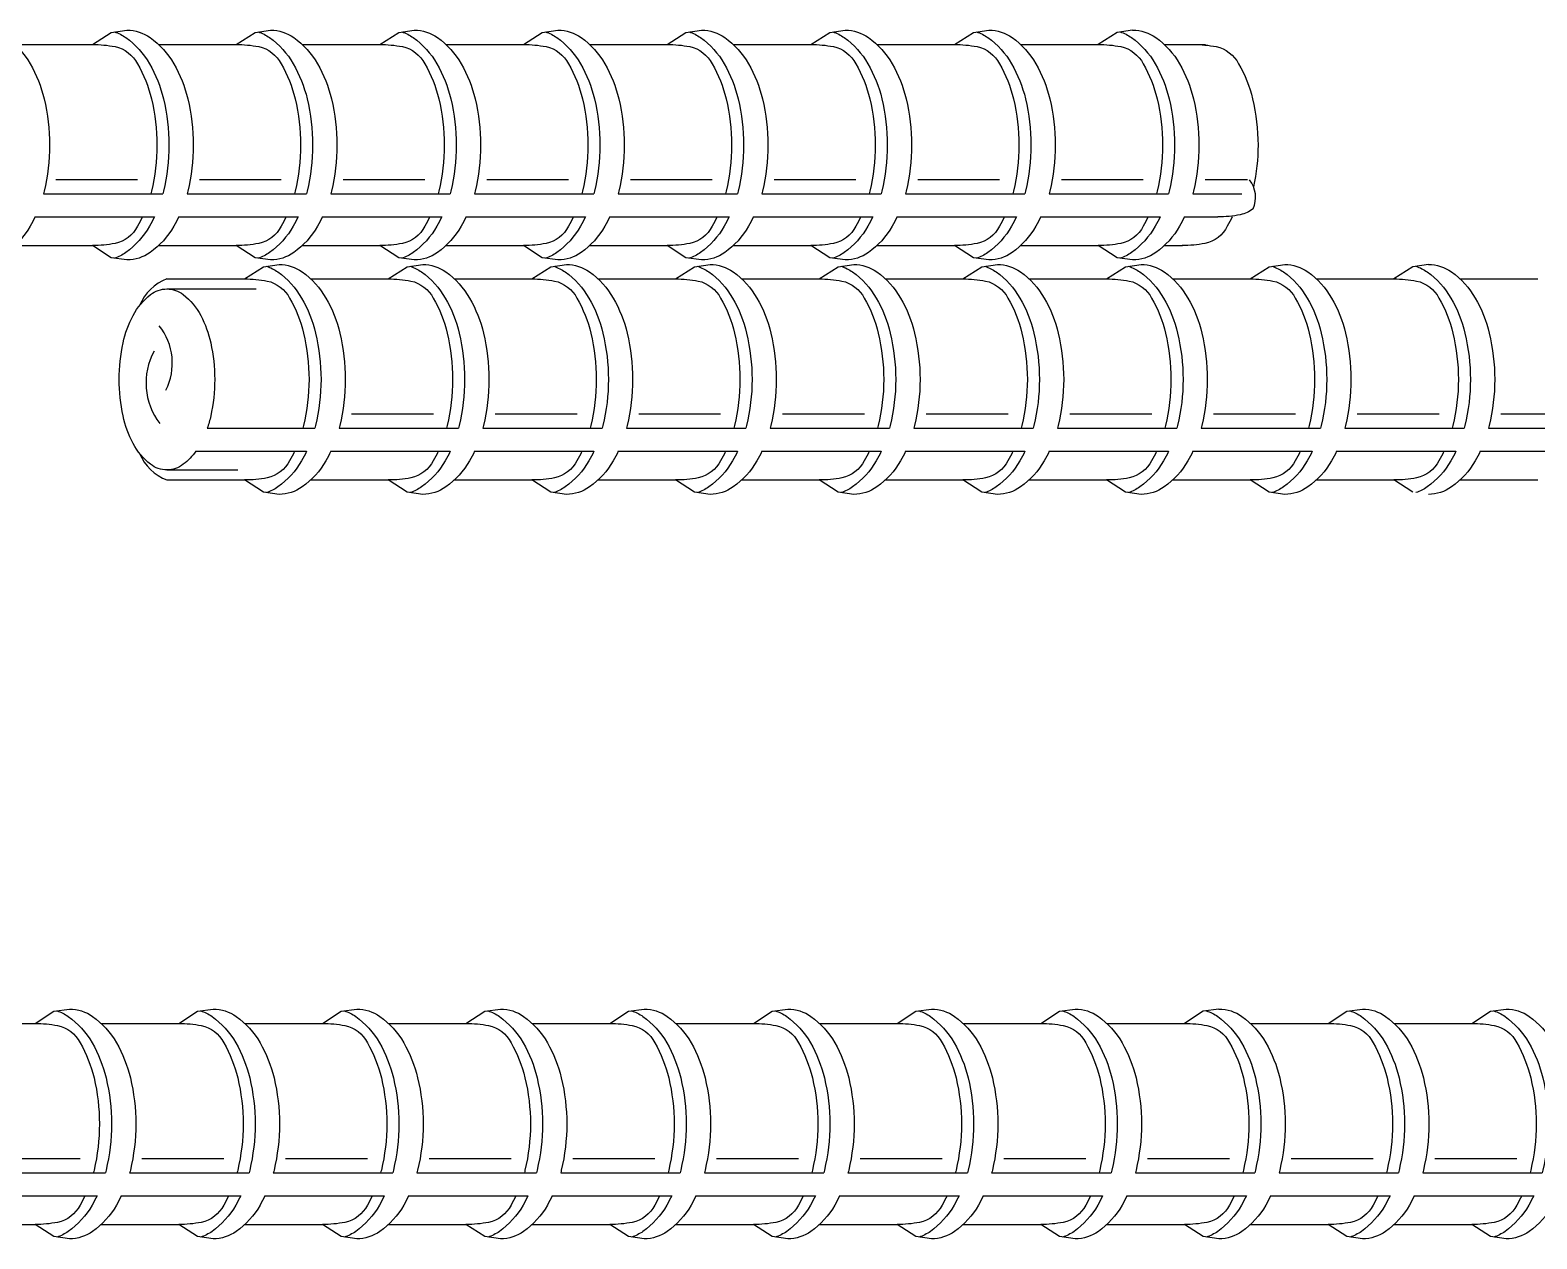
# Model space of a CAD drawing. Header units: millimetres. Extents: x 0 to 10247, y 0 to 6989.
# Drawn here: x 2273 to 5098, y 441 to 2707 of the extents above; entities that cross this region are included whole.
import ezdxf

# ---------------------------------------------------------------- set-up
doc = ezdxf.new("R2010")
doc.units = ezdxf.units.MM
doc.layers.add('4', color=4, linetype='Continuous')

msp = doc.modelspace()

# ---------------------------------------------------------------- linework, layer by layer
at = {"layer": '4'}
for p, q in [((4310.8, 2703.1), (4275.5, 2680.4)), ((4340.1, 2707.3), (4310.8, 2703.1)), ((2244.7, 2680.4), (2390.7, 2680.4)), ((2514, 2680.4), (2660, 2680.4)), ((2783.3, 2680.4), (2929.4, 2680.4)), ((3052.6, 2680.4), (3198.7, 2680.4)), ((3322, 2680.4), (3468, 2680.4)), ((3591.3, 2680.4), (3737.3, 2680.4)), ((3860.6, 2680.4), (4006.7, 2680.4)), ((4129.9, 2680.4), (4276, 2680.4)), ((4399.3, 2680.4), (4476.8, 2680.4)), ((2321.3, 2427.2), (2474.8, 2427.2)), ((2590.6, 2427.2), (2744.1, 2427.2)), ((2860, 2427.2), (3013.4, 2427.2)), ((3129.3, 2427.2), (3282.7, 2427.2)), ((3398.6, 2427.2), (3552.1, 2427.2)), ((3667.9, 2427.2), (3821.4, 2427.2)), ((3937.3, 2427.2), (4090.7, 2427.2)), ((4206.6, 2427.2), (4360, 2427.2)), ((4475.9, 2427.2), (4555.1, 2427.2)), ((2298.3, 2400.3), (2522.1, 2400.3)), ((2567.6, 2400.3), (2791.4, 2400.3)), ((2837, 2400.3), (3060.7, 2400.3)), ((3106.3, 2400.3), (3330, 2400.3)), ((3375.6, 2400.3), (3599.4, 2400.3)), ((3644.9, 2400.3), (3868.7, 2400.3)), ((3914.3, 2400.3), (4138, 2400.3)), ((4183.6, 2400.3), (4407.3, 2400.3)), ((4452.9, 2400.3), (4544.6, 2400.3)), ((2282.6, 2357.2), (2506.4, 2357.2)), ((2552, 2357.2), (2775.7, 2357.2)), ((2821.3, 2357.2), (3045, 2357.2)), ((3090.6, 2357.2), (3314.4, 2357.2)), ((3359.9, 2357.2), (3583.7, 2357.2)), ((3629.3, 2357.2), (3853, 2357.2)), ((3898.6, 2357.2), (4122.3, 2357.2)), ((4167.9, 2357.2), (4391.7, 2357.2)), ((4437.2, 2357.2), (4499.5, 2357.2)), ((2244.7, 2303.3), (2390.7, 2303.3)), ((2514, 2303.3), (2660, 2303.3)), ((2783.3, 2303.3), (2929.4, 2303.3)), ((3052.6, 2303.3), (3198.7, 2303.3)), ((3322, 2303.3), (3468, 2303.3)), ((3591.3, 2303.3), (3737.3, 2303.3)), ((3860.6, 2303.3), (4006.7, 2303.3)), ((4129.9, 2303.3), (4276, 2303.3)), ((4310.8, 2280.6), (4275.5, 2303.3)), ((4399.3, 2303.3), (4433.7, 2303.3)), ((4340.1, 2276.4), (4310.8, 2280.6)), ((4865.2, 2263.7), (4829.9, 2240.9)), ((4894.5, 2267.9), (4865.2, 2263.7)), ((2529.8, 2240.9), (2675.8, 2240.9)), ((2799.1, 2240.9), (2945.1, 2240.9)), ((3068.4, 2240.9), (3214.4, 2240.9)), ((3337.7, 2240.9), (3483.8, 2240.9)), ((3607.1, 2240.9), (3753.1, 2240.9)), ((3876.4, 2240.9), (4022.4, 2240.9)), ((4145.7, 2240.9), (4291.7, 2240.9)), ((4415, 2240.9), (4561.1, 2240.9)), ((4684.4, 2240.9), (4830.4, 2240.9)), ((4953.7, 2240.9), (5099.7, 2240.9)), ((2529.8, 2222.1), (2697, 2222.1)), ((2875.7, 1987.8), (3029.2, 1987.8)), ((3145.1, 1987.8), (3298.5, 1987.8)), ((3414.4, 1987.8), (3567.8, 1987.8)), ((3683.7, 1987.8), (3837.2, 1987.8)), ((3953, 1987.8), (4106.5, 1987.8)), ((4222.4, 1987.8), (4375.8, 1987.8)), ((4491.7, 1987.8), (4645.1, 1987.8)), ((4761, 1987.8), (4914.5, 1987.8)), ((5030.3, 1987.8), (5183.8, 1987.8)), ((2605.4, 1960.8), (2807.2, 1960.8)), ((2852.7, 1960.8), (3076.5, 1960.8)), ((3122, 1960.8), (3345.8, 1960.8)), ((3391.4, 1960.8), (3615.1, 1960.8)), ((3660.7, 1960.8), (3884.5, 1960.8)), ((3930, 1960.8), (4153.8, 1960.8)), ((4199.3, 1960.8), (4423.1, 1960.8)), ((4468.7, 1960.8), (4692.4, 1960.8)), ((4738, 1960.8), (4961.8, 1960.8)), ((5007.3, 1960.8), (5231.1, 1960.8)), ((2584, 1917.7), (2791.5, 1917.7)), ((2837, 1917.7), (3060.8, 1917.7)), ((3106.4, 1917.7), (3330.1, 1917.7)), ((3375.7, 1917.7), (3599.5, 1917.7)), ((3645, 1917.7), (3868.8, 1917.7)), ((3914.3, 1917.7), (4138.1, 1917.7)), ((4183.7, 1917.7), (4407.4, 1917.7)), ((4453, 1917.7), (4676.8, 1917.7)), ((4722.3, 1917.7), (4946.1, 1917.7)), ((4991.6, 1917.7), (5215.4, 1917.7)), ((2529.8, 1882.7), (2662.6, 1882.7)), ((2529.8, 1863.9), (2675.8, 1863.9)), ((2799.1, 1863.9), (2945.1, 1863.9)), ((3068.4, 1863.9), (3214.4, 1863.9)), ((3337.7, 1863.9), (3483.8, 1863.9)), ((3607.1, 1863.9), (3753.1, 1863.9)), ((3876.4, 1863.9), (4022.4, 1863.9)), ((4145.7, 1863.9), (4291.7, 1863.9)), ((4415, 1863.9), (4561.1, 1863.9)), ((4684.4, 1863.9), (4830.4, 1863.9)), ((4865.2, 1841.1), (4829.9, 1863.9)), ((4953.7, 1863.9), (5099.7, 1863.9)), ((4472.4, 867.8), (4437.1, 845.1)), ((4501.7, 872), (4472.4, 867.8)), ((2136.9, 845.1), (2283, 845.1)), ((2406.3, 845.1), (2552.3, 845.1)), ((2675.6, 845.1), (2821.6, 845.1)), ((2944.9, 845.1), (3090.9, 845.1)), ((3214.2, 845.1), (3360.3, 845.1)), ((3483.6, 845.1), (3629.6, 845.1)), ((3752.9, 845.1), (3898.9, 845.1)), ((4022.2, 845.1), (4168.2, 845.1)), ((4291.5, 845.1), (4437.6, 845.1)), ((4560.9, 845.1), (4706.9, 845.1)), ((4830.2, 845.1), (4976.2, 845.1)), ((2190.6, 565), (2414.3, 565)), ((2213.6, 591.9), (2367, 591.9)), ((2459.9, 565), (2683.7, 565)), ((2482.9, 591.9), (2636.4, 591.9)), ((2729.2, 565), (2953, 565)), ((2752.2, 591.9), (2905.7, 591.9)), ((2998.5, 565), (3222.3, 565)), ((3021.6, 591.9), (3175, 591.9)), ((3267.9, 565), (3491.6, 565)), ((3290.9, 591.9), (3444.3, 591.9)), ((3537.2, 565), (3761, 565)), ((3560.2, 591.9), (3713.7, 591.9)), ((3806.5, 565), (4030.3, 565)), ((3829.5, 591.9), (3983, 591.9)), ((4075.8, 565), (4299.6, 565)), ((4098.9, 591.9), (4252.3, 591.9)), ((4345.2, 565), (4568.9, 565)), ((4368.2, 591.9), (4521.6, 591.9)), ((4614.5, 565), (4838.3, 565)), ((4637.5, 591.9), (4791, 591.9)), ((4883.8, 565), (5107.6, 565)), ((4906.8, 591.9), (5060.3, 591.9)), ((2174.9, 521.9), (2398.7, 521.9)), ((2444.2, 521.9), (2668, 521.9)), ((2713.5, 521.9), (2937.3, 521.9)), ((2982.9, 521.9), (3206.6, 521.9)), ((3252.2, 521.9), (3476, 521.9)), ((3521.5, 521.9), (3745.3, 521.9)), ((3790.8, 521.9), (4014.6, 521.9)), ((4060.2, 521.9), (4283.9, 521.9)), ((4329.5, 521.9), (4553.3, 521.9)), ((4598.8, 521.9), (4822.6, 521.9)), ((4868.1, 521.9), (5091.9, 521.9)), ((2136.9, 468), (2283, 468)), ((2406.3, 468), (2552.3, 468)), ((2675.6, 468), (2821.6, 468)), ((2944.9, 468), (3090.9, 468)), ((3214.2, 468), (3360.3, 468)), ((3483.6, 468), (3629.6, 468)), ((3752.9, 468), (3898.9, 468)), ((4022.2, 468), (4168.2, 468)), ((4291.5, 468), (4437.6, 468)), ((4472.4, 445.3), (4437.1, 468)), ((4560.9, 468), (4706.9, 468)), ((4830.2, 468), (4976.2, 468)), ((4501.7, 441.1), (4472.4, 445.3))]:
    msp.add_line(p, q, dxfattribs=at)
for points in [[(2120.9, 2680.4), (2156.2, 2703.1), (2185.5, 2707.3, -0.156984), (2228.9, 2693.3, -0.106606), (2273.4, 2644.2, -0.072284), (2299.6, 2578.4, -0.05869), (2309.8, 2491.9, -0.05869), (2299.6, 2405.3, -0.005285), (2298.3, 2400.3, -0.106606)], [(2390.2, 2680.4), (2425.5, 2703.1), (2454.8, 2707.3, -0.156984), (2498.2, 2693.3, -0.106606), (2542.7, 2644.2, -0.072284), (2568.9, 2578.4, -0.05869), (2579.1, 2491.9, -0.05869), (2568.9, 2405.3, -0.005285), (2567.6, 2400.3, -0.106606)], [(2431.3, 2704, -0.080536), (2452.7, 2693.3, -0.106606), (2497.1, 2644.2, -0.072284), (2523.3, 2578.4, -0.05869), (2533.5, 2491.9, -0.05869), (2523.3, 2405.3, -0.005285), (2522.1, 2400.3, -0.106606)], [(2659.5, 2680.4), (2694.9, 2703.1), (2724.1, 2707.3, -0.156984), (2767.5, 2693.3, -0.106606), (2812, 2644.2, -0.072284), (2838.2, 2578.4, -0.05869), (2848.4, 2491.9, -0.05869), (2838.2, 2405.3, -0.005285), (2837, 2400.3, -0.106606)], [(2700.7, 2704, -0.080536), (2722, 2693.3, -0.106606), (2766.5, 2644.2, -0.072284), (2792.7, 2578.4, -0.05869), (2802.8, 2491.9, -0.05869), (2792.7, 2405.3, -0.005285), (2791.4, 2400.3, -0.106606)], [(2928.8, 2680.4), (2964.2, 2703.1), (2993.5, 2707.3, -0.156984), (3036.9, 2693.3, -0.106606), (3081.3, 2644.2, -0.072284), (3107.5, 2578.4, -0.05869), (3117.7, 2491.9, -0.05869), (3107.5, 2405.3, -0.005285), (3106.3, 2400.3, -0.106606)], [(2970, 2704, -0.080536), (2991.3, 2693.3, -0.106606), (3035.8, 2644.2, -0.072284), (3062, 2578.4, -0.05869), (3072.2, 2491.9, -0.05869), (3062, 2405.3, -0.005285), (3060.7, 2400.3, -0.106606)], [(3198.2, 2680.4), (3233.5, 2703.1), (3262.8, 2707.3, -0.156984), (3306.2, 2693.3, -0.106606), (3350.7, 2644.2, -0.072284), (3376.9, 2578.4, -0.05869), (3387.1, 2491.9, -0.05869), (3376.9, 2405.3, -0.005285), (3375.6, 2400.3, -0.106606)], [(3239.3, 2704, -0.080536), (3260.6, 2693.3, -0.106606), (3305.1, 2644.2, -0.072284), (3331.3, 2578.4, -0.05869), (3341.5, 2491.9, -0.05869), (3331.3, 2405.3, -0.005285), (3330, 2400.3, -0.106606)], [(3467.5, 2680.4), (3502.8, 2703.1), (3532.1, 2707.3, -0.156984), (3575.5, 2693.3, -0.106606), (3620, 2644.2, -0.072284), (3646.2, 2578.4, -0.05869), (3656.4, 2491.9, -0.05869), (3646.2, 2405.3, -0.005285), (3644.9, 2400.3, -0.106606)], [(3508.6, 2704, -0.080536), (3530, 2693.3, -0.106606), (3574.4, 2644.2, -0.072284), (3600.6, 2578.4, -0.05869), (3610.8, 2491.9, -0.05869), (3600.6, 2405.3, -0.005285), (3599.4, 2400.3, -0.106606)], [(3736.8, 2680.4), (3772.2, 2703.1), (3801.4, 2707.3, -0.156984), (3844.8, 2693.3, -0.106606), (3889.3, 2644.2, -0.072284), (3915.5, 2578.4, -0.05869), (3925.7, 2491.9, -0.05869), (3915.5, 2405.3, -0.005285), (3914.3, 2400.3, -0.106606)], [(3778, 2704, -0.080536), (3799.3, 2693.3, -0.106606), (3843.8, 2644.2, -0.072284), (3870, 2578.4, -0.05869), (3880.1, 2491.9, -0.05869), (3870, 2405.3, -0.005285), (3868.7, 2400.3, -0.106606)], [(4006.1, 2680.4), (4041.5, 2703.1), (4070.8, 2707.3, -0.156984), (4114.2, 2693.3, -0.106606), (4158.6, 2644.2, -0.072284), (4184.8, 2578.4, -0.05869), (4195, 2491.9, -0.05869), (4184.8, 2405.3, -0.005285), (4183.6, 2400.3, -0.106606)], [(4047.3, 2704, -0.080536), (4068.6, 2693.3, -0.106606), (4113.1, 2644.2, -0.072284), (4139.3, 2578.4, -0.05869), (4149.5, 2491.9, -0.05869), (4139.3, 2405.3, -0.005285), (4138, 2400.3, -0.106606)], [(4316.6, 2704, -0.080536), (4337.9, 2693.3, -0.106606), (4382.4, 2644.2, -0.072284), (4408.6, 2578.4, -0.05869), (4418.8, 2491.9, -0.05869), (4408.6, 2405.3, -0.005285), (4407.3, 2400.3, -0.106606)], [(4340.1, 2707.3, -0.156984), (4383.5, 2693.3, -0.106606), (4428, 2644.2, -0.072284), (4454.2, 2578.4, -0.05869), (4464.4, 2491.9, -0.05869), (4454.2, 2405.3, -0.005285), (4452.9, 2400.3, -0.106606)], [(2390.2, 2680.4, -0.047901), (2432.6, 2676.4, -0.22525), (2474.6, 2644.2, -0.072284), (2500.8, 2578.4, -0.05869), (2511, 2491.9, -0.05869), (2500.8, 2405.3, -0.005285), (2499.5, 2400.3, -0.22525)], [(2659.5, 2680.4, -0.047901), (2701.9, 2676.4, -0.22525), (2743.9, 2644.2, -0.072284), (2770.1, 2578.4, -0.05869), (2780.3, 2491.9, -0.05869), (2770.1, 2405.3, -0.005285), (2768.9, 2400.3, -0.22525)], [(2928.8, 2680.4, -0.047901), (2971.2, 2676.4, -0.22525), (3013.2, 2644.2, -0.072284), (3039.4, 2578.4, -0.05869), (3049.6, 2491.9, -0.05869), (3039.4, 2405.3, -0.005285), (3038.2, 2400.3, -0.22525)], [(3198.2, 2680.4, -0.047901), (3240.5, 2676.4, -0.22525), (3282.6, 2644.2, -0.072284), (3308.8, 2578.4, -0.05869), (3319, 2491.9, -0.05869), (3308.8, 2405.3, -0.005285), (3307.5, 2400.3, -0.22525)], [(3467.5, 2680.4, -0.047901), (3509.9, 2676.4, -0.22525), (3551.9, 2644.2, -0.072284), (3578.1, 2578.4, -0.05869), (3588.3, 2491.9, -0.05869), (3578.1, 2405.3, -0.005285), (3576.8, 2400.3, -0.22525)], [(3736.8, 2680.4, -0.047901), (3779.2, 2676.4, -0.22525), (3821.2, 2644.2, -0.072284), (3847.4, 2578.4, -0.05869), (3857.6, 2491.9, -0.05869), (3847.4, 2405.3, -0.005285), (3846.2, 2400.3, -0.22525)], [(4006.1, 2680.4, -0.047901), (4048.5, 2676.4, -0.22525), (4090.5, 2644.2, -0.072284), (4116.7, 2578.4, -0.05869), (4126.9, 2491.9, -0.05869), (4116.7, 2405.3, -0.005285), (4115.5, 2400.3, -0.22525)], [(4275.5, 2680.4, -0.047901), (4317.8, 2676.4, -0.22525), (4359.9, 2644.2, -0.072284), (4386.1, 2578.4, -0.05869), (4396.3, 2491.9, -0.05869), (4386.1, 2405.3, -0.005285), (4384.8, 2400.3, -0.22525)], [(4454.3, 2680.4, -0.047901), (4496.6, 2676.4, -0.22525), (4538.7, 2644.2, -0.072284), (4564.9, 2578.4, -0.05869), (4575.1, 2491.9, -0.052901), (4566.8, 2413.7, -0.013601)], [(2282.6, 2357.2, -0.020276), (2273.4, 2339.5, -0.106606), (2228.9, 2290.4, -0.156984), (2185.5, 2276.4), (2156.2, 2280.6), (2120.9, 2303.3)], [(2552, 2357.2, -0.020276), (2542.7, 2339.5, -0.106606), (2498.2, 2290.4, -0.156984), (2454.8, 2276.4), (2425.5, 2280.6), (2390.2, 2303.3)], [(2483.9, 2357.2, -0.020276), (2474.6, 2339.5, -0.22525), (2432.6, 2307.3, -0.047901), (2390.2, 2303.3)], [(2506.4, 2357.2, -0.020276), (2497.1, 2339.5, -0.106606), (2452.7, 2290.4, -0.080536), (2431.3, 2279.7, -0.156984)], [(2753.2, 2357.2, -0.020276), (2743.9, 2339.5, -0.22525), (2701.9, 2307.3, -0.047901), (2659.5, 2303.3)], [(2821.3, 2357.2, -0.020276), (2812, 2339.5, -0.106606), (2767.5, 2290.4, -0.156984), (2724.1, 2276.4), (2694.9, 2280.6), (2659.5, 2303.3)], [(2775.7, 2357.2, -0.020276), (2766.5, 2339.5, -0.106606), (2722, 2290.4, -0.080536), (2700.7, 2279.7, -0.156984)], [(3022.5, 2357.2, -0.020276), (3013.2, 2339.5, -0.22525), (2971.2, 2307.3, -0.047901), (2928.8, 2303.3)], [(3090.6, 2357.2, -0.020276), (3081.3, 2339.5, -0.106606), (3036.9, 2290.4, -0.156984), (2993.5, 2276.4), (2964.2, 2280.6), (2928.8, 2303.3)], [(3045, 2357.2, -0.020276), (3035.8, 2339.5, -0.106606), (2991.3, 2290.4, -0.080536), (2970, 2279.7, -0.156984)], [(3359.9, 2357.2, -0.020276), (3350.7, 2339.5, -0.106606), (3306.2, 2290.4, -0.156984), (3262.8, 2276.4), (3233.5, 2280.6), (3198.2, 2303.3)], [(3291.8, 2357.2, -0.020276), (3282.6, 2339.5, -0.22525), (3240.5, 2307.3, -0.047901), (3198.2, 2303.3)], [(3314.4, 2357.2, -0.020276), (3305.1, 2339.5, -0.106606), (3260.6, 2290.4, -0.080536), (3239.3, 2279.7, -0.156984)], [(3561.2, 2357.2, -0.020276), (3551.9, 2339.5, -0.22525), (3509.9, 2307.3, -0.047901), (3467.5, 2303.3)], [(3629.3, 2357.2, -0.020276), (3620, 2339.5, -0.106606), (3575.5, 2290.4, -0.156984), (3532.1, 2276.4), (3502.8, 2280.6), (3467.5, 2303.3)], [(3583.7, 2357.2, -0.020276), (3574.4, 2339.5, -0.106606), (3530, 2290.4, -0.080536), (3508.6, 2279.7, -0.156984)], [(3898.6, 2357.2, -0.020276), (3889.3, 2339.5, -0.106606), (3844.8, 2290.4, -0.156984), (3801.4, 2276.4), (3772.2, 2280.6), (3736.8, 2303.3)], [(3830.5, 2357.2, -0.020276), (3821.2, 2339.5, -0.22525), (3779.2, 2307.3, -0.047901), (3736.8, 2303.3)], [(3853, 2357.2, -0.020276), (3843.8, 2339.5, -0.106606), (3799.3, 2290.4, -0.080536), (3778, 2279.7, -0.156984)], [(4099.8, 2357.2, -0.020276), (4090.5, 2339.5, -0.22525), (4048.5, 2307.3, -0.047901), (4006.1, 2303.3)], [(4167.9, 2357.2, -0.020276), (4158.6, 2339.5, -0.106606), (4114.2, 2290.4, -0.156984), (4070.8, 2276.4), (4041.5, 2280.6), (4006.1, 2303.3)], [(4122.3, 2357.2, -0.020276), (4113.1, 2339.5, -0.106606), (4068.6, 2290.4, -0.080536), (4047.3, 2279.7, -0.156984)], [(4369.1, 2357.2, -0.020276), (4359.9, 2339.5, -0.22525), (4317.8, 2307.3, -0.047901), (4275.5, 2303.3)], [(4391.7, 2357.2, -0.020276), (4382.4, 2339.5, -0.106606), (4337.9, 2290.4, -0.080536), (4316.6, 2279.7, -0.156984)], [(4437.2, 2357.2, -0.020276), (4428, 2339.5, -0.106606), (4383.5, 2290.4, -0.156984), (4340.1, 2276.4, -0.156984)], [(4526.8, 2357.2, -0.020276), (4517.6, 2339.5, -0.22525), (4475.6, 2307.3, -0.047901), (4433.2, 2303.3)], [(4565.9, 2372.1, -0.108232), (4541.9, 2361.2, -0.047901), (4499.5, 2357.2)], [(2675.3, 2240.9), (2710.6, 2263.7), (2739.9, 2267.9, -0.156984), (2783.3, 2253.9, -0.106606), (2827.8, 2204.8, -0.072284), (2854, 2138.9, -0.05869), (2864.2, 2052.4, -0.05869), (2854, 1965.9, -0.005285), (2852.7, 1960.8, -0.106606)], [(2716.4, 2264.5, -0.080536), (2737.8, 2253.9, -0.106606), (2782.2, 2204.8, -0.072284), (2808.4, 2138.9, -0.05869), (2818.6, 2052.4, -0.05869), (2808.4, 1965.9, -0.005285), (2807.2, 1960.8, -0.106606)], [(2944.6, 2240.9), (2980, 2263.7), (3009.2, 2267.9, -0.156984), (3052.6, 2253.9, -0.106606), (3097.1, 2204.8, -0.072284), (3123.3, 2138.9, -0.05869), (3133.5, 2052.4, -0.05869), (3123.3, 1965.9, -0.005285), (3122, 1960.8, -0.106606)], [(2985.8, 2264.5, -0.080536), (3007.1, 2253.9, -0.106606), (3051.5, 2204.8, -0.072284), (3077.8, 2138.9, -0.05869), (3087.9, 2052.4, -0.05869), (3077.8, 1965.9, -0.005285), (3076.5, 1960.8, -0.106606)], [(3213.9, 2240.9), (3249.3, 2263.7), (3278.6, 2267.9, -0.156984), (3322, 2253.9, -0.106606), (3366.4, 2204.8, -0.072284), (3392.6, 2138.9, -0.05869), (3402.8, 2052.4, -0.05869), (3392.6, 1965.9, -0.005285), (3391.4, 1960.8, -0.106606)], [(3255.1, 2264.5, -0.080536), (3276.4, 2253.9, -0.106606), (3320.9, 2204.8, -0.072284), (3347.1, 2138.9, -0.05869), (3357.3, 2052.4, -0.05869), (3347.1, 1965.9, -0.005285), (3345.8, 1960.8, -0.106606)], [(3483.3, 2240.9), (3518.6, 2263.7), (3547.9, 2267.9, -0.156984), (3591.3, 2253.9, -0.106606), (3635.8, 2204.8, -0.072284), (3662, 2138.9, -0.05869), (3672.1, 2052.4, -0.05869), (3662, 1965.9, -0.005285), (3660.7, 1960.8, -0.106606)], [(3524.4, 2264.5, -0.080536), (3545.7, 2253.9, -0.106606), (3590.2, 2204.8, -0.072284), (3616.4, 2138.9, -0.05869), (3626.6, 2052.4, -0.05869), (3616.4, 1965.9, -0.005285), (3615.1, 1960.8, -0.106606)], [(3752.6, 2240.9), (3787.9, 2263.7), (3817.2, 2267.9, -0.156984), (3860.6, 2253.9, -0.106606), (3905.1, 2204.8, -0.072284), (3931.3, 2138.9, -0.05869), (3941.5, 2052.4, -0.05869), (3931.3, 1965.9, -0.005285), (3930, 1960.8, -0.106606)], [(3793.7, 2264.5, -0.080536), (3815.1, 2253.9, -0.106606), (3859.5, 2204.8, -0.072284), (3885.7, 2138.9, -0.05869), (3895.9, 2052.4, -0.05869), (3885.7, 1965.9, -0.005285), (3884.5, 1960.8, -0.106606)], [(4021.9, 2240.9), (4057.3, 2263.7), (4086.5, 2267.9, -0.156984), (4129.9, 2253.9, -0.106606), (4174.4, 2204.8, -0.072284), (4200.6, 2138.9, -0.05869), (4210.8, 2052.4, -0.05869), (4200.6, 1965.9, -0.005285), (4199.3, 1960.8, -0.106606)], [(4063.1, 2264.5, -0.080536), (4084.4, 2253.9, -0.106606), (4128.8, 2204.8, -0.072284), (4155.1, 2138.9, -0.05869), (4165.2, 2052.4, -0.05869), (4155.1, 1965.9, -0.005285), (4153.8, 1960.8, -0.106606)], [(4291.2, 2240.9), (4326.6, 2263.7), (4355.9, 2267.9, -0.156984), (4399.3, 2253.9, -0.106606), (4443.7, 2204.8, -0.072284), (4469.9, 2138.9, -0.05869), (4480.1, 2052.4, -0.05869), (4469.9, 1965.9, -0.005285), (4468.7, 1960.8, -0.106606)], [(4332.4, 2264.5, -0.080536), (4353.7, 2253.9, -0.106606), (4398.2, 2204.8, -0.072284), (4424.4, 2138.9, -0.05869), (4434.6, 2052.4, -0.05869), (4424.4, 1965.9, -0.005285), (4423.1, 1960.8, -0.106606)], [(4560.6, 2240.9), (4595.9, 2263.7), (4625.2, 2267.9, -0.156984), (4668.6, 2253.9, -0.106606), (4713.1, 2204.8, -0.072284), (4739.3, 2138.9, -0.05869), (4749.4, 2052.4, -0.05869), (4739.3, 1965.9, -0.005285), (4738, 1960.8, -0.106606)], [(4601.7, 2264.5, -0.080536), (4623, 2253.9, -0.106606), (4667.5, 2204.8, -0.072284), (4693.7, 2138.9, -0.05869), (4703.9, 2052.4, -0.05869), (4693.7, 1965.9, -0.005285), (4692.4, 1960.8, -0.106606)], [(4871, 2264.5, -0.080536), (4892.4, 2253.9, -0.106606), (4936.8, 2204.8, -0.072284), (4963, 2138.9, -0.05869), (4973.2, 2052.4, -0.05869), (4963, 1965.9, -0.005285), (4961.8, 1960.8, -0.106606)], [(4894.5, 2267.9, -0.156984), (4937.9, 2253.9, -0.106606), (4982.4, 2204.8, -0.072284), (5008.6, 2138.9, -0.05869), (5018.8, 2052.4, -0.05869), (5008.6, 1965.9, -0.005285), (5007.3, 1960.8, -0.106606)], [(2675.3, 2240.9, -0.047901), (2717.7, 2236.9, -0.22525), (2759.7, 2204.8, -0.072284), (2785.9, 2138.9, -0.05869), (2796.1, 2052.4, -0.05869), (2785.9, 1965.9, -0.005285), (2784.6, 1960.8, -0.22525)], [(2944.6, 2240.9, -0.047901), (2987, 2236.9, -0.22525), (3029, 2204.8, -0.072284), (3055.2, 2138.9, -0.05869), (3065.4, 2052.4, -0.05869), (3055.2, 1965.9, -0.005285), (3053.9, 1960.8, -0.22525)], [(3213.9, 2240.9, -0.047901), (3256.3, 2236.9, -0.22525), (3298.3, 2204.8, -0.072284), (3324.5, 2138.9, -0.05869), (3334.7, 2052.4, -0.05869), (3324.5, 1965.9, -0.005285), (3323.3, 1960.8, -0.22525)], [(3483.3, 2240.9, -0.047901), (3525.6, 2236.9, -0.22525), (3567.7, 2204.8, -0.072284), (3593.9, 2138.9, -0.05869), (3604, 2052.4, -0.05869), (3593.9, 1965.9, -0.005285), (3592.6, 1960.8, -0.22525)], [(3752.6, 2240.9, -0.047901), (3795, 2236.9, -0.22525), (3837, 2204.8, -0.072284), (3863.2, 2138.9, -0.05869), (3873.4, 2052.4, -0.05869), (3863.2, 1965.9, -0.005285), (3861.9, 1960.8, -0.22525)], [(4021.9, 2240.9, -0.047901), (4064.3, 2236.9, -0.22525), (4106.3, 2204.8, -0.072284), (4132.5, 2138.9, -0.05869), (4142.7, 2052.4, -0.05869), (4132.5, 1965.9, -0.005285), (4131.2, 1960.8, -0.22525)], [(4291.2, 2240.9, -0.047901), (4333.6, 2236.9, -0.22525), (4375.6, 2204.8, -0.072284), (4401.8, 2138.9, -0.05869), (4412, 2052.4, -0.05869), (4401.8, 1965.9, -0.005285), (4400.6, 1960.8, -0.22525)], [(4560.6, 2240.9, -0.047901), (4602.9, 2236.9, -0.22525), (4645, 2204.8, -0.072284), (4671.2, 2138.9, -0.05869), (4681.3, 2052.4, -0.05869), (4671.2, 1965.9, -0.005285), (4669.9, 1960.8, -0.22525)], [(4829.9, 2240.9, -0.047901), (4872.3, 2236.9, -0.22525), (4914.3, 2204.8, -0.072284), (4940.5, 2138.9, -0.05869), (4950.7, 2052.4, -0.05869), (4940.5, 1965.9, -0.005285), (4939.2, 1960.8, -0.22525)], [(2529.8, 1882.7, -0.167885), (2499.1, 1893.3, -0.105329), (2466.4, 1932.4, -0.067711), (2447.6, 1984, -0.053868), (2440.2, 2052.4, -0.053868), (2447.6, 2120.9, -0.067711), (2466.4, 2172.4, -0.105329), (2499.1, 2211.5, -0.167885), (2529.8, 2222.1, -0.167885), (2560.5, 2211.5, -0.105329), (2593.1, 2172.4, -0.067711), (2611.9, 2120.9, -0.053868), (2619.3, 2052.4, -0.053868), (2611.9, 1984, -0.029534), (2605.4, 1960.8, -0.105329)], [(2584, 1917.7, -0.069642), (2560.5, 1893.3, -0.167885), (2529.8, 1882.7, -0.167885)], [(2768.9, 1917.7, -0.020276), (2759.7, 1900.1, -0.22525), (2717.7, 1867.9, -0.047901), (2675.3, 1863.9)], [(2837, 1917.7, -0.020276), (2827.8, 1900.1, -0.106606), (2783.3, 1850.9, -0.156984), (2739.9, 1836.9), (2710.6, 1841.1), (2675.3, 1863.9)], [(2791.5, 1917.7, -0.020276), (2782.2, 1900.1, -0.106606), (2737.8, 1850.9, -0.080536), (2716.4, 1840.3, -0.156984)], [(3038.3, 1917.7, -0.020276), (3029, 1900.1, -0.22525), (2987, 1867.9, -0.047901), (2944.6, 1863.9)], [(3106.4, 1917.7, -0.020276), (3097.1, 1900.1, -0.106606), (3052.6, 1850.9, -0.156984), (3009.2, 1836.9), (2980, 1841.1), (2944.6, 1863.9)], [(3060.8, 1917.7, -0.020276), (3051.5, 1900.1, -0.106606), (3007.1, 1850.9, -0.080536), (2985.8, 1840.3, -0.156984)], [(3375.7, 1917.7, -0.020276), (3366.4, 1900.1, -0.106606), (3322, 1850.9, -0.156984), (3278.6, 1836.9), (3249.3, 1841.1), (3213.9, 1863.9)], [(3307.6, 1917.7, -0.020276), (3298.3, 1900.1, -0.22525), (3256.3, 1867.9, -0.047901), (3213.9, 1863.9)], [(3330.1, 1917.7, -0.020276), (3320.9, 1900.1, -0.106606), (3276.4, 1850.9, -0.080536), (3255.1, 1840.3, -0.156984)], [(3645, 1917.7, -0.020276), (3635.8, 1900.1, -0.106606), (3591.3, 1850.9, -0.156984), (3547.9, 1836.9), (3518.6, 1841.1), (3483.3, 1863.9)], [(3576.9, 1917.7, -0.020276), (3567.7, 1900.1, -0.22525), (3525.6, 1867.9, -0.047901), (3483.3, 1863.9)], [(3599.5, 1917.7, -0.020276), (3590.2, 1900.1, -0.106606), (3545.7, 1850.9, -0.080536), (3524.4, 1840.3, -0.156984)], [(3914.3, 1917.7, -0.020276), (3905.1, 1900.1, -0.106606), (3860.6, 1850.9, -0.156984), (3817.2, 1836.9), (3787.9, 1841.1), (3752.6, 1863.9)], [(3846.2, 1917.7, -0.020276), (3837, 1900.1, -0.22525), (3795, 1867.9, -0.047901), (3752.6, 1863.9)], [(3868.8, 1917.7, -0.020276), (3859.5, 1900.1, -0.106606), (3815.1, 1850.9, -0.080536), (3793.7, 1840.3, -0.156984)], [(4115.6, 1917.7, -0.020276), (4106.3, 1900.1, -0.22525), (4064.3, 1867.9, -0.047901), (4021.9, 1863.9)], [(4183.7, 1917.7, -0.020276), (4174.4, 1900.1, -0.106606), (4129.9, 1850.9, -0.156984), (4086.5, 1836.9), (4057.3, 1841.1), (4021.9, 1863.9)], [(4138.1, 1917.7, -0.020276), (4128.8, 1900.1, -0.106606), (4084.4, 1850.9, -0.080536), (4063.1, 1840.3, -0.156984)], [(4384.9, 1917.7, -0.020276), (4375.6, 1900.1, -0.22525), (4333.6, 1867.9, -0.047901), (4291.2, 1863.9)], [(4453, 1917.7, -0.020276), (4443.7, 1900.1, -0.106606), (4399.3, 1850.9, -0.156984), (4355.9, 1836.9), (4326.6, 1841.1), (4291.2, 1863.9)], [(4407.4, 1917.7, -0.020276), (4398.2, 1900.1, -0.106606), (4353.7, 1850.9, -0.080536), (4332.4, 1840.3, -0.156984)], [(4654.2, 1917.7, -0.020276), (4645, 1900.1, -0.22525), (4602.9, 1867.9, -0.047901), (4560.6, 1863.9)], [(4722.3, 1917.7, -0.020276), (4713.1, 1900.1, -0.106606), (4668.6, 1850.9, -0.156984), (4625.2, 1836.9), (4595.9, 1841.1), (4560.6, 1863.9)], [(4676.8, 1917.7, -0.020276), (4667.5, 1900.1, -0.106606), (4623, 1850.9, -0.080536), (4601.7, 1840.3, -0.156984)], [(4923.5, 1917.7, -0.020276), (4914.3, 1900.1, -0.22525), (4872.3, 1867.9, -0.047901), (4829.9, 1863.9)], [(4946.1, 1917.7, -0.020276), (4936.8, 1900.1, -0.106606), (4892.4, 1850.9, -0.080536), (4871, 1840.3, -0.156984)], [(4991.6, 1917.7, -0.020276), (4982.4, 1900.1, -0.106606), (4937.9, 1850.9, -0.156984), (4894.5, 1836.9, -0.156984)], [(2282.5, 845.1), (2317.8, 867.8), (2347.1, 872, -0.156984), (2390.5, 858, -0.106606), (2435, 808.9, -0.072284), (2461.2, 743, -0.05869), (2471.4, 656.5, -0.05869), (2461.2, 570, -0.005285), (2459.9, 565, -0.106606)], [(2323.6, 868.6, -0.080536), (2344.9, 858, -0.106606), (2389.4, 808.9, -0.072284), (2415.6, 743, -0.05869), (2425.8, 656.5, -0.05869), (2415.6, 570, -0.005285), (2414.3, 565, -0.106606)], [(2551.8, 845.1), (2587.1, 867.8), (2616.4, 872, -0.156984), (2659.8, 858, -0.106606), (2704.3, 808.9, -0.072284), (2730.5, 743, -0.05869), (2740.7, 656.5, -0.05869), (2730.5, 570, -0.005285), (2729.2, 565, -0.106606)], [(2592.9, 868.6, -0.080536), (2614.3, 858, -0.106606), (2658.7, 808.9, -0.072284), (2684.9, 743, -0.05869), (2695.1, 656.5, -0.05869), (2684.9, 570, -0.005285), (2683.7, 565, -0.106606)], [(2821.1, 845.1), (2856.5, 867.8), (2885.7, 872, -0.156984), (2929.1, 858, -0.106606), (2973.6, 808.9, -0.072284), (2999.8, 743, -0.05869), (3010, 656.5, -0.05869), (2999.8, 570, -0.005285), (2998.5, 565, -0.106606)], [(2862.3, 868.6, -0.080536), (2883.6, 858, -0.106606), (2928, 808.9, -0.072284), (2954.3, 743, -0.05869), (2964.4, 656.5, -0.05869), (2954.3, 570, -0.005285), (2953, 565, -0.106606)], [(3090.4, 845.1), (3125.8, 867.8), (3155.1, 872, -0.156984), (3198.5, 858, -0.106606), (3242.9, 808.9, -0.072284), (3269.1, 743, -0.05869), (3279.3, 656.5, -0.05869), (3269.1, 570, -0.005285), (3267.9, 565, -0.106606)], [(3131.6, 868.6, -0.080536), (3152.9, 858, -0.106606), (3197.4, 808.9, -0.072284), (3223.6, 743, -0.05869), (3233.8, 656.5, -0.05869), (3223.6, 570, -0.005285), (3222.3, 565, -0.106606)], [(3359.8, 845.1), (3395.1, 867.8), (3424.4, 872, -0.156984), (3467.8, 858, -0.106606), (3512.3, 808.9, -0.072284), (3538.5, 743, -0.05869), (3548.7, 656.5, -0.05869), (3538.5, 570, -0.005285), (3537.2, 565, -0.106606)], [(3400.9, 868.6, -0.080536), (3422.2, 858, -0.106606), (3466.7, 808.9, -0.072284), (3492.9, 743, -0.05869), (3503.1, 656.5, -0.05869), (3492.9, 570, -0.005285), (3491.6, 565, -0.106606)], [(3629.1, 845.1), (3664.4, 867.8), (3693.7, 872, -0.156984), (3737.1, 858, -0.106606), (3781.6, 808.9, -0.072284), (3807.8, 743, -0.05869), (3818, 656.5, -0.05869), (3807.8, 570, -0.005285), (3806.5, 565, -0.106606)], [(3670.2, 868.6, -0.080536), (3691.6, 858, -0.106606), (3736, 808.9, -0.072284), (3762.2, 743, -0.05869), (3772.4, 656.5, -0.05869), (3762.2, 570, -0.005285), (3761, 565, -0.106606)], [(3898.4, 845.1), (3933.8, 867.8), (3963, 872, -0.156984), (4006.4, 858, -0.106606), (4050.9, 808.9, -0.072284), (4077.1, 743, -0.05869), (4087.3, 656.5, -0.05869), (4077.1, 570, -0.005285), (4075.8, 565, -0.106606)], [(3939.6, 868.6, -0.080536), (3960.9, 858, -0.106606), (4005.3, 808.9, -0.072284), (4031.6, 743, -0.05869), (4041.7, 656.5, -0.05869), (4031.6, 570, -0.005285), (4030.3, 565, -0.106606)], [(4167.7, 845.1), (4203.1, 867.8), (4232.4, 872, -0.156984), (4275.8, 858, -0.106606), (4320.2, 808.9, -0.072284), (4346.4, 743, -0.05869), (4356.6, 656.5, -0.05869), (4346.4, 570, -0.005285), (4345.2, 565, -0.106606)], [(4208.9, 868.6, -0.080536), (4230.2, 858, -0.106606), (4274.7, 808.9, -0.072284), (4300.9, 743, -0.05869), (4311.1, 656.5, -0.05869), (4300.9, 570, -0.005285), (4299.6, 565, -0.106606)], [(4478.2, 868.6, -0.080536), (4499.5, 858, -0.106606), (4544, 808.9, -0.072284), (4570.2, 743, -0.05869), (4580.4, 656.5, -0.05869), (4570.2, 570, -0.005285), (4568.9, 565, -0.106606)], [(4501.7, 872, -0.156984), (4545.1, 858, -0.106606), (4589.6, 808.9, -0.072284), (4615.8, 743, -0.05869), (4626, 656.5, -0.05869), (4615.8, 570, -0.005285), (4614.5, 565, -0.106606)], [(4706.4, 845.1), (4741.7, 867.8), (4771, 872, -0.156984), (4814.4, 858, -0.106606), (4858.9, 808.9, -0.072284), (4885.1, 743, -0.05869), (4895.3, 656.5, -0.05869), (4885.1, 570, -0.005285), (4883.8, 565, -0.106606)], [(4747.5, 868.6, -0.080536), (4768.9, 858, -0.106606), (4813.3, 808.9, -0.072284), (4839.5, 743, -0.05869), (4849.7, 656.5, -0.05869), (4839.5, 570, -0.005285), (4838.3, 565, -0.106606)], [(4975.7, 845.1), (5011.1, 867.8), (5040.3, 872, -0.156984), (5083.7, 858, -0.106606), (5128.2, 808.9, -0.072284), (5154.4, 743, -0.05869), (5164.6, 656.5, -0.05869), (5154.4, 570, -0.005285), (5153.1, 565, -0.106606)], [(5016.9, 868.6, -0.080536), (5038.2, 858, -0.106606), (5082.6, 808.9, -0.072284), (5108.9, 743, -0.05869), (5119, 656.5, -0.05869), (5108.9, 570, -0.005285), (5107.6, 565, -0.106606)], [(2282.5, 845.1, -0.047901), (2324.8, 841, -0.22525), (2366.9, 808.9, -0.072284), (2393.1, 743, -0.05869), (2403.2, 656.5, -0.05869), (2393.1, 570, -0.005285), (2391.8, 565, -0.22525)], [(2551.8, 845.1, -0.047901), (2594.2, 841, -0.22525), (2636.2, 808.9, -0.072284), (2662.4, 743, -0.05869), (2672.6, 656.5, -0.05869), (2662.4, 570, -0.005285), (2661.1, 565, -0.22525)], [(2821.1, 845.1, -0.047901), (2863.5, 841, -0.22525), (2905.5, 808.9, -0.072284), (2931.7, 743, -0.05869), (2941.9, 656.5, -0.05869), (2931.7, 570, -0.005285), (2930.4, 565, -0.22525)], [(3090.4, 845.1, -0.047901), (3132.8, 841, -0.22525), (3174.8, 808.9, -0.072284), (3201, 743, -0.05869), (3211.2, 656.5, -0.05869), (3201, 570, -0.005285), (3199.8, 565, -0.22525)], [(3359.8, 845.1, -0.047901), (3402.1, 841, -0.22525), (3444.2, 808.9, -0.072284), (3470.4, 743, -0.05869), (3480.5, 656.5, -0.05869), (3470.4, 570, -0.005285), (3469.1, 565, -0.22525)], [(3629.1, 845.1, -0.047901), (3671.5, 841, -0.22525), (3713.5, 808.9, -0.072284), (3739.7, 743, -0.05869), (3749.9, 656.5, -0.05869), (3739.7, 570, -0.005285), (3738.4, 565, -0.22525)], [(3898.4, 845.1, -0.047901), (3940.8, 841, -0.22525), (3982.8, 808.9, -0.072284), (4009, 743, -0.05869), (4019.2, 656.5, -0.05869), (4009, 570, -0.005285), (4007.7, 565, -0.22525)], [(4167.7, 845.1, -0.047901), (4210.1, 841, -0.22525), (4252.1, 808.9, -0.072284), (4278.3, 743, -0.05869), (4288.5, 656.5, -0.05869), (4278.3, 570, -0.005285), (4277.1, 565, -0.22525)], [(4437.1, 845.1, -0.047901), (4479.4, 841, -0.22525), (4521.5, 808.9, -0.072284), (4547.7, 743, -0.05869), (4557.8, 656.5, -0.05869), (4547.7, 570, -0.005285), (4546.4, 565, -0.22525)], [(4706.4, 845.1, -0.047901), (4748.8, 841, -0.22525), (4790.8, 808.9, -0.072284), (4817, 743, -0.05869), (4827.2, 656.5, -0.05869), (4817, 570, -0.005285), (4815.7, 565, -0.22525)], [(4975.7, 845.1, -0.047901), (5018.1, 841, -0.22525), (5060.1, 808.9, -0.072284), (5086.3, 743, -0.05869), (5096.5, 656.5, -0.05869), (5086.3, 570, -0.005285), (5085, 565, -0.22525)], [(2444.2, 521.9, -0.020276), (2435, 504.2, -0.106606), (2390.5, 455, -0.156984), (2347.1, 441.1), (2317.8, 445.3), (2282.5, 468)], [(2376.1, 521.9, -0.020276), (2366.9, 504.2, -0.22525), (2324.8, 472, -0.047901), (2282.5, 468)], [(2398.7, 521.9, -0.020276), (2389.4, 504.2, -0.106606), (2344.9, 455, -0.080536), (2323.6, 444.4, -0.156984)], [(2713.5, 521.9, -0.020276), (2704.3, 504.2, -0.106606), (2659.8, 455, -0.156984), (2616.4, 441.1), (2587.1, 445.3), (2551.8, 468)], [(2645.4, 521.9, -0.020276), (2636.2, 504.2, -0.22525), (2594.2, 472, -0.047901), (2551.8, 468)], [(2668, 521.9, -0.020276), (2658.7, 504.2, -0.106606), (2614.3, 455, -0.080536), (2592.9, 444.4, -0.156984)], [(2982.9, 521.9, -0.020276), (2973.6, 504.2, -0.106606), (2929.1, 455, -0.156984), (2885.7, 441.1), (2856.5, 445.3), (2821.1, 468)], [(2914.8, 521.9, -0.020276), (2905.5, 504.2, -0.22525), (2863.5, 472, -0.047901), (2821.1, 468)], [(2937.3, 521.9, -0.020276), (2928, 504.2, -0.106606), (2883.6, 455, -0.080536), (2862.3, 444.4, -0.156984)], [(3252.2, 521.9, -0.020276), (3242.9, 504.2, -0.106606), (3198.5, 455, -0.156984), (3155.1, 441.1), (3125.8, 445.3), (3090.4, 468)], [(3184.1, 521.9, -0.020276), (3174.8, 504.2, -0.22525), (3132.8, 472, -0.047901), (3090.4, 468)], [(3206.6, 521.9, -0.020276), (3197.4, 504.2, -0.106606), (3152.9, 455, -0.080536), (3131.6, 444.4, -0.156984)], [(3453.4, 521.9, -0.020276), (3444.2, 504.2, -0.22525), (3402.1, 472, -0.047901), (3359.8, 468)], [(3521.5, 521.9, -0.020276), (3512.3, 504.2, -0.106606), (3467.8, 455, -0.156984), (3424.4, 441.1), (3395.1, 445.3), (3359.8, 468)], [(3476, 521.9, -0.020276), (3466.7, 504.2, -0.106606), (3422.2, 455, -0.080536), (3400.9, 444.4, -0.156984)], [(3790.8, 521.9, -0.020276), (3781.6, 504.2, -0.106606), (3737.1, 455, -0.156984), (3693.7, 441.1), (3664.4, 445.3), (3629.1, 468)], [(3722.7, 521.9, -0.020276), (3713.5, 504.2, -0.22525), (3671.5, 472, -0.047901), (3629.1, 468)], [(3745.3, 521.9, -0.020276), (3736, 504.2, -0.106606), (3691.6, 455, -0.080536), (3670.2, 444.4, -0.156984)], [(3992.1, 521.9, -0.020276), (3982.8, 504.2, -0.22525), (3940.8, 472, -0.047901), (3898.4, 468)], [(4060.2, 521.9, -0.020276), (4050.9, 504.2, -0.106606), (4006.4, 455, -0.156984), (3963, 441.1), (3933.8, 445.3), (3898.4, 468)], [(4014.6, 521.9, -0.020276), (4005.3, 504.2, -0.106606), (3960.9, 455, -0.080536), (3939.6, 444.4, -0.156984)], [(4261.4, 521.9, -0.020276), (4252.1, 504.2, -0.22525), (4210.1, 472, -0.047901), (4167.7, 468)], [(4329.5, 521.9, -0.020276), (4320.2, 504.2, -0.106606), (4275.8, 455, -0.156984), (4232.4, 441.1), (4203.1, 445.3), (4167.7, 468)], [(4283.9, 521.9, -0.020276), (4274.7, 504.2, -0.106606), (4230.2, 455, -0.080536), (4208.9, 444.4, -0.156984)], [(4530.7, 521.9, -0.020276), (4521.5, 504.2, -0.22525), (4479.4, 472, -0.047901), (4437.1, 468)], [(4553.3, 521.9, -0.020276), (4544, 504.2, -0.106606), (4499.5, 455, -0.080536), (4478.2, 444.4, -0.156984)], [(4598.8, 521.9, -0.020276), (4589.6, 504.2, -0.106606), (4545.1, 455, -0.156984), (4501.7, 441.1, -0.156984)], [(4800, 521.9, -0.020276), (4790.8, 504.2, -0.22525), (4748.8, 472, -0.047901), (4706.4, 468)], [(4868.1, 521.9, -0.020276), (4858.9, 504.2, -0.106606), (4814.4, 455, -0.156984), (4771, 441.1), (4741.7, 445.3), (4706.4, 468)], [(4822.6, 521.9, -0.020276), (4813.3, 504.2, -0.106606), (4768.9, 455, -0.080536), (4747.5, 444.4, -0.156984)], [(5137.5, 521.9, -0.020276), (5128.2, 504.2, -0.106606), (5083.7, 455, -0.156984), (5040.3, 441.1), (5011.1, 445.3), (4975.7, 468)], [(5069.4, 521.9, -0.020276), (5060.1, 504.2, -0.22525), (5018.1, 472, -0.047901), (4975.7, 468)], [(5091.9, 521.9, -0.020276), (5082.6, 504.2, -0.106606), (5038.2, 455, -0.080536), (5016.9, 444.4, -0.156984)]]:
    msp.add_lwpolyline(points, format="xyb", dxfattribs=at)
for centre, radius, start, end in [((4516.3, 2393.9), 54.2, 336.2866, 37.3259), ((2561.7, 2156.9), 89.9, 110.8147, 157.7259), ((2427.1, 2083), 112.8, 333.1289, 38.4611), ((2616.4, 2045.8), 125.8, 151.5721, 217.2852), ((2561.7, 1947.9), 89.9, 202.2741, 249.1853)]:
    msp.add_arc(centre, radius, start, end, dxfattribs=at)

doc.saveas('drawing.dxf')
